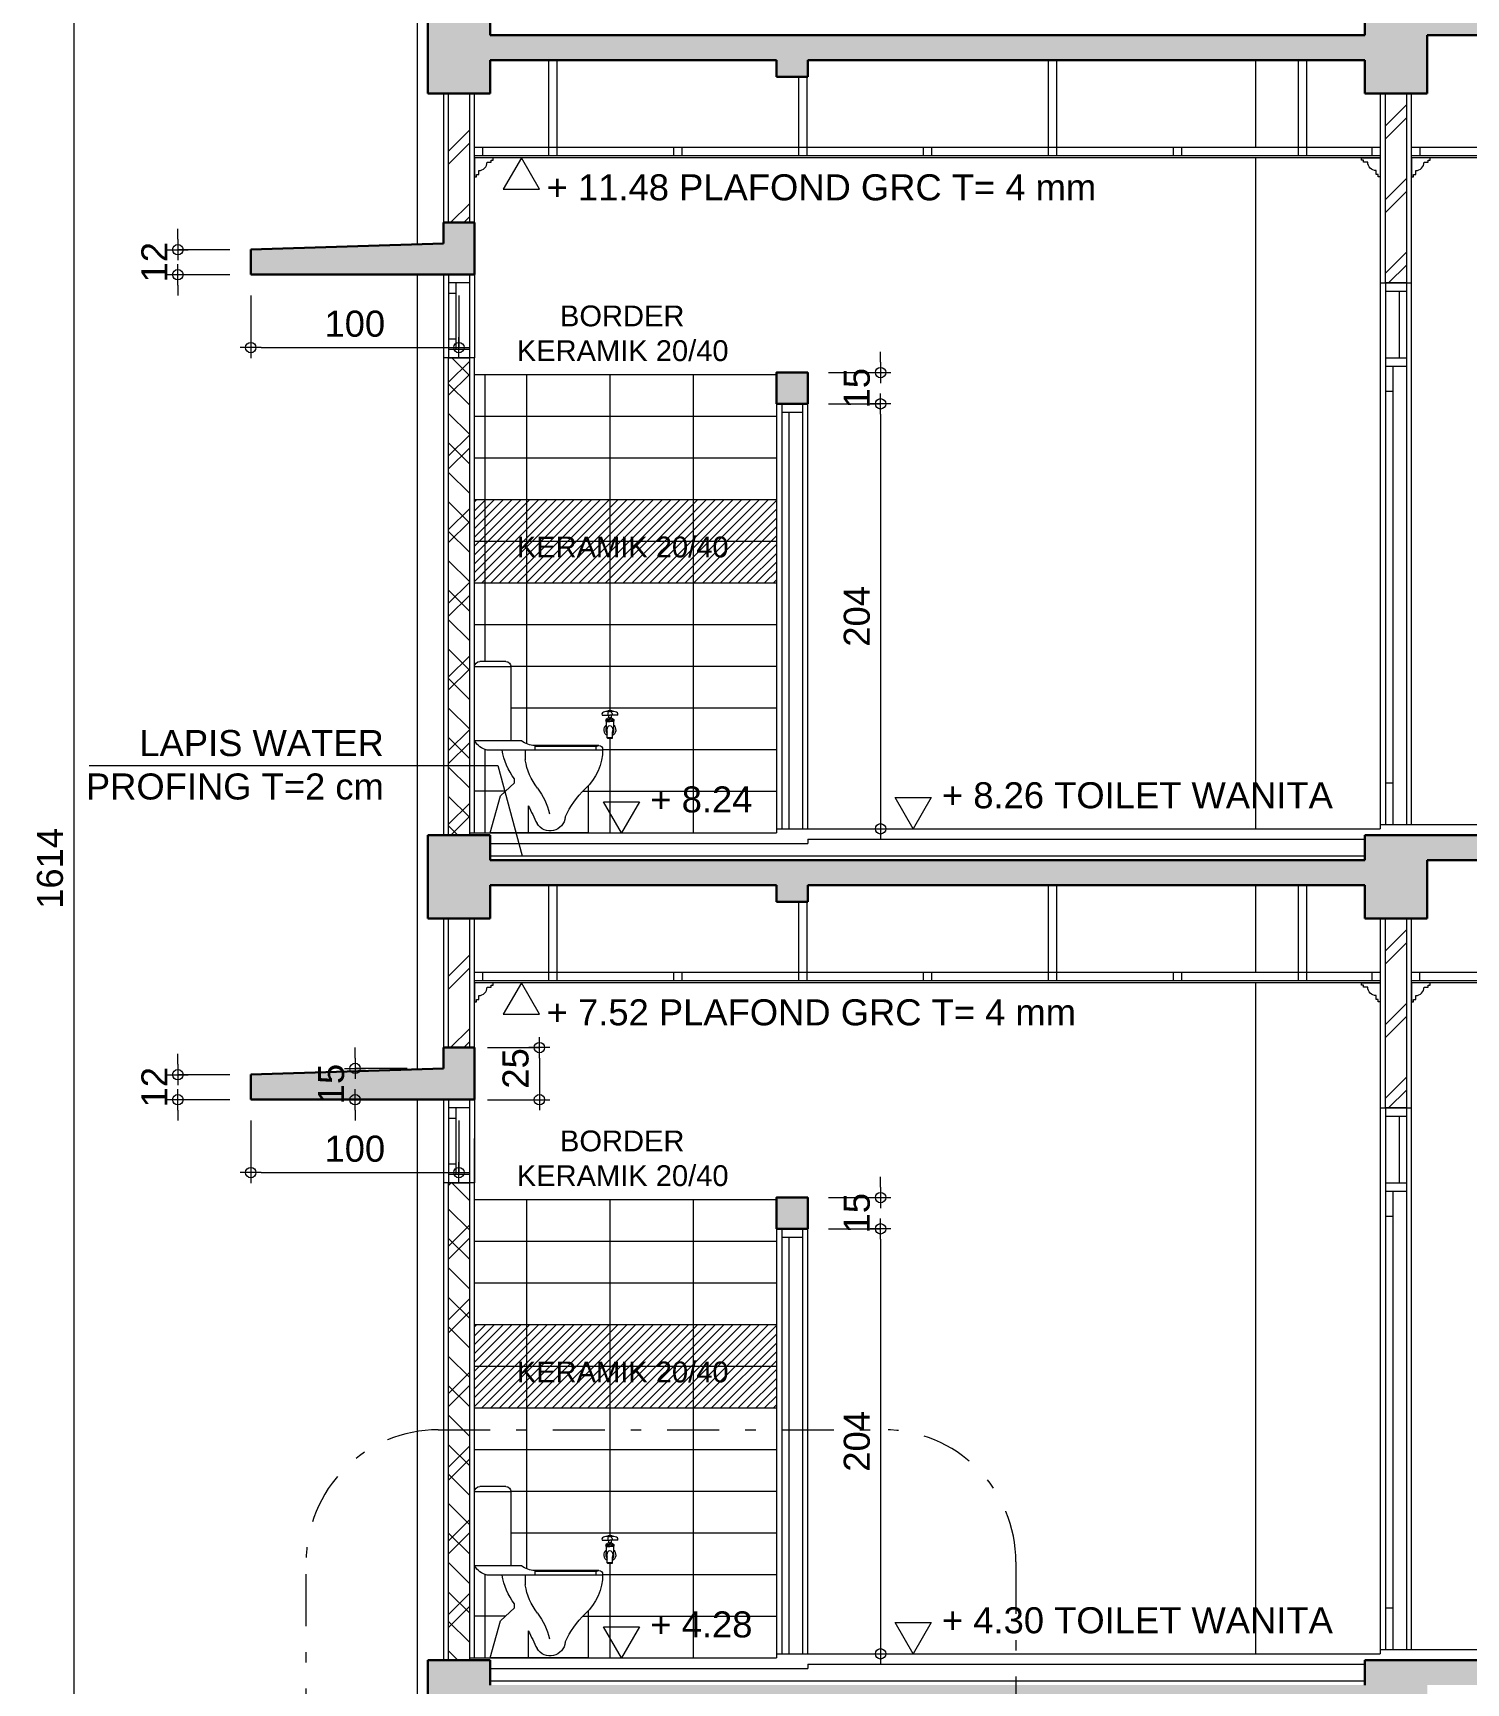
# Model space of a CAD drawing. Header units: millimetres. Extents: x -11 to 1625, y -267 to 180.
# Drawn here: x 1086.52 to 1100.28, y 81.49 to 97.33 of the extents above; entities that cross this region are included whole.
import ezdxf

# ---------------------------------------------------------------- set-up
doc = ezdxf.new("R2010")
doc.units = ezdxf.units.MM
doc.linetypes.add('DASHDOT', pattern=[1, 0.5, -0.25, 0, -0.25])
for name, color, linetype, lineweight in [('ars', 11, 'Continuous', 5), ('blk', 1, 'Continuous', 30), ('kus', 63, 'Continuous', 15), ('lan', 7, 'Continuous', 15), ('not', 7, 'Continuous', 20), ('pla', 213, 'Continuous', 15), ('SANITAIR', 4, 'Continuous', 5), ('sol kol', 8, 'Continuous', 0), ('tem', 5, 'Continuous', 20), ('u', 6, 'Continuous', 20)]:
    doc.layers.add(name, color=color, linetype=linetype, lineweight=lineweight)
doc.styles.add('S', font='SIMPLEX', dxfattribs={"width": 1.1})
doc.styles.get("Standard").update_dxf_attribs({"font": 'ARIALUNI.TTF'})
doc.dimstyles.new('SK 50', dxfattribs={"dimtxt": 0.25, "dimasz": 0.1, "dimexe": 0, "dimexo": 0, "dimgap": 0.1, "dimtad": 1, "dimdec": 0, "dimlfac": 50, "dimzin": 12, "dimdsep": 46, "dimtxsty": 'Standard', "dimblk": 'BULAT', "dimcen": 0.1, "dimclrd": 256, "dimclre": 256, "dimclrt": 256, "dimadec": 0, "dimazin": 3, "dimtfac": 1, "dimtdec": 0, "dimtofl": 0, "dimtmove": 0, "dimatfit": 3, "dimldrblk": 'BULAT', "dimfxl": 0, "dimtolj": 1, "dimtzin": 0, "dimlwd": -1, "dimlwe": -1, "dimarcsym": 0})

# ---------------------------------------------------------------- blocks, each defined once
blk = doc.blocks.new('BULAT')
for p, q in [((-1, 0), (1, 0)), ((0, -1), (0, 1))]:
    blk.add_line(p, q)
blk.add_circle((0, 0), 0.5)
blk = doc.blocks.new('*D1539')
at = {"layer": 'Defpoints', "color": 0, "ltscale": 0.15}
for p in [(1087.409, 105.453), (1086.909, 73.173), (1087.409, 73.173)]:
    blk.add_point(p, dxfattribs=at)
at = {"layer": 'u', "ltscale": 0.15}
for p, q in [((1087.409, 105.453), (1086.909, 105.453)), ((1086.909, 105.353), (1086.909, 73.273)), ((1087.409, 73.173), (1086.909, 73.173))]:
    blk.add_line(p, q, dxfattribs=at)
at = {"layer": 'u', "ltscale": 0.15, "xscale": 0.1, "yscale": 0.1, "zscale": 0.1}
for p, rotation in [((1086.909, 105.453), 90), ((1086.909, 73.173), 270)]:
    blk.add_blockref('BULAT', p, dxfattribs=dict(at, rotation=rotation))
at = {"layer": 'u', "ltscale": 0.15, "insert": (1086.682, 89.313), "char_height": 0.25, "attachment_point": 5, "rotation": 90}
blk.add_mtext('\\A1;1614', dxfattribs=at)
blk = doc.blocks.new('Spwc1')
for p, q in [((-0.175, 0.798), (0, 0.798)), ((-0.175, 0.4425), (-0.175, 0.798)), ((-0.15, 0.823), (-0.025, 0.823)), ((0, 0.4425), (0, 0.798)), ((-0.615, 0.3975), (-0.0604, 0.3975)), ((-0.5975, 0.42), (-0.2886, 0.42)), ((-0.5816, 0.4148), (-0.5975, 0.42)), ((-0.5816, 0.4148), (-0.2886, 0.4148)), ((-0.5816, 0.4148), (-0.5816, 0.3975)), ((-0.2886, 0.42), (-0.2886, 0.3975)), ((-0.2435, 0.3975), (-0.2435, 0.3511)), ((-0.2251, 0.4425), (0, 0.4425)), ((-0.1918, 0.2402), (-0.1918, 0.2596)), ((-0.124, 0.1786), (-0.1918, 0.2402)), ((-0.5465, 0), (-0.5465, 0.2275)), ((-0.0741, 0), (-0.124, 0.1786)), ((-0.258, 0.1311), (-0.258, 0)), ((-0.5465, 0), (-0.0741, 0))]:
    blk.add_line(p, q)
for centre, radius, start, end in [((-0.15, 0.798), 0.025, 90, 180), ((-0.025, 0.798), 0.025, 0, 90), ((-0.5975, 0.4025), 0.0175, 90, 179.6021), ((-0.3615, 0.4009), 0.2535, 179.6021, 228.12266), ((-0.29, 0.525), 0.105, 270.75466, 308.22275), ((-0.4473, 0.4516), 0.3196, 323.07275, 350.36654), ((-0.0839, 0.4921), 0.0975, 283.93367, 329.40771), ((-0.5442, 0.3998), 0.3047, 322.79285, 350.80477), ((-0.8438, -0.1091), 0.4485, 24.44543, 45.72828), ((-0.0217, 0.0083), 0.3483, 143.47768, 166.03573), ((5.182, -2.5685), 6.073, 153.60665, 154.51163), ((-0.3624, 0.0836), 0.0735, 185.54906, 328.13904)]:
    blk.add_arc(centre, radius, start, end)
blk = doc.blocks.new('KRAN DPN')
for p, q in [((-0.0068, 0.056), (-0.0068, 0.0577)), ((0, 0.0556), (-0.0009, 0.0556)), ((0, 0.0556), (0.0009, 0.0556)), ((0.0068, 0.056), (0.0068, 0.0577)), ((-0.0255, 0.044), (0, 0.044)), ((-0.012, 0.0236), (-0.012, 0.0058)), ((-0.012, 0.0236), (0, 0.0236)), ((-0.005, 0.0356), (-0.0116, 0.0311)), ((-0.0069, 0.0496), (-0.0069, 0.044)), ((-0.005, 0.0356), (0, 0.0356)), ((-0.0044, 0.044), (-0.0044, 0.0357)), ((-0.0044, 0.0436), (-0.0044, 0.0357)), ((0.0255, 0.044), (0, 0.044)), ((0.005, 0.0356), (0, 0.0356)), ((0.012, 0.0236), (0, 0.0236)), ((0.0044, 0.044), (0.0044, 0.0357)), ((0.005, 0.0356), (0.0116, 0.0311)), ((0.0069, 0.0496), (0.0069, 0.044)), ((0.012, 0.0236), (0.012, 0.0058)), ((-0.0084, -0.0295), (-0.0084, -0.0107)), ((0.0084, -0.0295), (0.0084, -0.0107))]:
    blk.add_line(p, q)
for points in [[(-0.0093, 0.0249, -0.135076), (-0.01, 0.0251, -0.106889), (-0.0107, 0.0258, -0.081996), (-0.0112, 0.0268, -0.070252), (-0.0114, 0.0281, -0.070252), (-0.0112, 0.0295, -0.081996), (-0.0107, 0.0305, -0.106889), (-0.01, 0.0312, -0.135076), (-0.0093, 0.0314, -0.135076), (-0.0086, 0.0312, -0.106889), (-0.0078, 0.0305, -0.081996), (-0.0073, 0.0295, -0.070252), (-0.0071, 0.0281, -0.070252), (-0.0073, 0.0268, -0.081996), (-0.0078, 0.0258, -0.106889), (-0.0086, 0.0251, -0.135076)], [(0.0093, 0.0249, 0.135076), (0.01, 0.0251, 0.106889), (0.0107, 0.0258, 0.081996), (0.0112, 0.0268, 0.070252), (0.0114, 0.0281, 0.070252), (0.0112, 0.0295, 0.081996), (0.0107, 0.0305, 0.106889), (0.01, 0.0312, 0.135076), (0.0093, 0.0314, 0.135076), (0.0086, 0.0312, 0.106889), (0.0078, 0.0305, 0.081996), (0.0073, 0.0295, 0.070252), (0.0071, 0.0281, 0.070252), (0.0073, 0.0268, 0.081996), (0.0078, 0.0258, 0.106889), (0.0086, 0.0251, 0.135076)], [(-0.0084, -0.0295, 0.335448), (-0.0082, -0.0298, 0.039851), (-0.0059, -0.0302, 0.01707), (-0.0035, -0.0304, 0.012148), (0, -0.0305, 0.012148), (0.0035, -0.0304, 0.01707), (0.0059, -0.0302, 0.039851), (0.0082, -0.0298, 0.335448), (0.0084, -0.0295, 0.335448), (0.0082, -0.0293, 0.039851), (0.0059, -0.0288, 0.01707), (0.0035, -0.0286, 0.012148), (0, -0.0285, 0.012148), (-0.0035, -0.0286, 0.01707), (-0.0059, -0.0288, 0.039851), (-0.0082, -0.0293, 0.335448)]]:
    blk.add_lwpolyline(points, format="xyb", close=True)
for points in [[(0, 0.0252, -0.069918), (-0.002, 0.0255, -0.08174), (-0.0035, 0.0262, -0.106925), (-0.0045, 0.0273, -0.135638), (-0.0048, 0.0284, -0.135638), (-0.0045, 0.0295, -0.106925), (-0.0035, 0.0306, -0.08174), (-0.002, 0.0313, -0.069918), (0, 0.0316, -0.069918)], [(0, 0.0252, 0.069918), (0.002, 0.0255, 0.08174), (0.0035, 0.0262, 0.106925), (0.0045, 0.0273, 0.135638), (0.0048, 0.0284, 0.135638), (0.0045, 0.0295, 0.106925), (0.0035, 0.0306, 0.08174), (0.002, 0.0313, 0.069918), (0, 0.0316, 0.069918)]]:
    blk.add_lwpolyline(points, format="xyb")
for centre, radius, start, end in [((-0.0178, 0.0468), 0.0082, 86.021, 200.2935), ((-0.0014, -0.0518), 0.1079, 89.2732, 98.4366), ((-0.0009, 0.0496), 0.006, 90, 180), ((0.0002, 0.0318), 0.0269, 90.4162, 105.0874), ((-0.0002, 0.0318), 0.0269, 74.9126, 89.5838), ((0.0014, -0.0518), 0.1079, 81.5634, 90.7268), ((0.0009, 0.0496), 0.006, 0, 90), ((0.0178, 0.0468), 0.0082, 339.7065, 93.979), ((-0.0006, -0.0034), 0.0192, 126.5275, 246.031), ((-0.0086, 0.0266), 0.0054, 124.3, 175.2185), ((-0.0086, 0.0278), 0.0054, 188.1598, 231.4655), ((0.0126, -0.002), 0.0258, 162.5463, 215.4552), ((0.0072, -0.0035), 0.0172, 149.7355, 204.8477), ((0, 0), 0.00923, 33.9868, 146.0132), ((-0.0072, -0.0035), 0.0172, 335.1523, 30.2645), ((0.0006, -0.0034), 0.0192, 293.969, 53.4725), ((-0.0126, -0.002), 0.0258, 324.5448, 17.4537), ((0.0086, 0.0266), 0.0054, 4.7815, 55.7), ((0.0086, 0.0278), 0.0054, 308.5345, 351.8402)]:
    blk.add_arc(centre, radius, start, end)
blk = doc.blocks.new('PEILA')
blk.add_lwpolyline([(-0.188, -0.325), (0.188, -0.325), (0, 0)], close=True)
at = {"style": 'S', "width": 1.1, "flags": 4}
blk.add_attdef('CAT', (0.265, -0.289), '', height=0.2, dxfattribs=at)
blk = doc.blocks.new('*D1548')
at = {"layer": 'Defpoints', "color": 0, "ltscale": 0.15}
for p in [(1088.609, 86.893), (1090.609, 86.893), (1090.609, 86.393)]:
    blk.add_point(p, dxfattribs=at)
at = {"layer": 'u', "ltscale": 0.15}
for p, q in [((1088.609, 86.893), (1088.609, 86.393)), ((1090.609, 86.893), (1090.609, 86.393)), ((1088.709, 86.393), (1090.509, 86.393))]:
    blk.add_line(p, q, dxfattribs=at)
at = {"layer": 'u', "ltscale": 0.15, "xscale": 0.1, "yscale": 0.1, "zscale": 0.1, "rotation": 180}
blk.add_blockref('BULAT', (1088.609, 86.393), dxfattribs=at)
at = {"layer": 'u', "ltscale": 0.15, "xscale": 0.1, "yscale": 0.1, "zscale": 0.1}
blk.add_blockref('BULAT', (1090.609, 86.393), dxfattribs=at)
at = {"layer": 'u', "ltscale": 0.15, "insert": (1089.609, 86.621), "char_height": 0.25, "attachment_point": 5}
blk.add_mtext('\\A1;100', dxfattribs=at)
blk = doc.blocks.new('*D1549')
at = {"layer": 'Defpoints', "color": 0, "ltscale": 0.15}
for p in [(1088.409, 87.333), (1087.909, 87.093), (1088.409, 87.093)]:
    blk.add_point(p, dxfattribs=at)
at = {"layer": 'u', "ltscale": 0.15}
for p, q in [((1087.909, 87.433), (1087.909, 87.533)), ((1088.409, 87.333), (1087.909, 87.333)), ((1088.409, 87.093), (1087.909, 87.093)), ((1087.909, 86.993), (1087.909, 86.893))]:
    blk.add_line(p, q, dxfattribs=at)
at = {"layer": 'u', "ltscale": 0.15, "xscale": 0.1, "yscale": 0.1, "zscale": 0.1}
for p, rotation in [((1087.909, 87.333), 270), ((1087.909, 87.093), 90)]:
    blk.add_blockref('BULAT', p, dxfattribs=dict(at, rotation=rotation))
at = {"layer": 'u', "ltscale": 0.15, "insert": (1087.684, 87.213), "char_height": 0.25, "attachment_point": 5, "rotation": 90}
blk.add_mtext('\\A1;12', dxfattribs=at)
blk = doc.blocks.new('*D1556')
at = {"layer": 'Defpoints', "color": 0, "ltscale": 0.15}
for p in [(1088.609, 94.813), (1090.609, 94.813), (1090.609, 94.313)]:
    blk.add_point(p, dxfattribs=at)
at = {"layer": 'u', "ltscale": 0.15}
for p, q in [((1088.609, 94.813), (1088.609, 94.313)), ((1090.609, 94.813), (1090.609, 94.313)), ((1088.709, 94.313), (1090.509, 94.313))]:
    blk.add_line(p, q, dxfattribs=at)
at = {"layer": 'u', "ltscale": 0.15, "xscale": 0.1, "yscale": 0.1, "zscale": 0.1, "rotation": 180}
blk.add_blockref('BULAT', (1088.609, 94.313), dxfattribs=at)
at = {"layer": 'u', "ltscale": 0.15, "xscale": 0.1, "yscale": 0.1, "zscale": 0.1}
blk.add_blockref('BULAT', (1090.609, 94.313), dxfattribs=at)
at = {"layer": 'u', "ltscale": 0.15, "insert": (1089.609, 94.541), "char_height": 0.25, "attachment_point": 5}
blk.add_mtext('\\A1;100', dxfattribs=at)
blk = doc.blocks.new('*D1557')
at = {"layer": 'Defpoints', "color": 0, "ltscale": 0.15}
for p in [(1088.409, 95.253), (1087.909, 95.013), (1088.409, 95.013)]:
    blk.add_point(p, dxfattribs=at)
at = {"layer": 'u', "ltscale": 0.15}
for p, q in [((1087.909, 95.353), (1087.909, 95.453)), ((1088.409, 95.253), (1087.909, 95.253)), ((1088.409, 95.013), (1087.909, 95.013)), ((1087.909, 94.913), (1087.909, 94.813))]:
    blk.add_line(p, q, dxfattribs=at)
at = {"layer": 'u', "ltscale": 0.15, "xscale": 0.1, "yscale": 0.1, "zscale": 0.1}
for p, rotation in [((1087.909, 95.253), 270), ((1087.909, 95.013), 90)]:
    blk.add_blockref('BULAT', p, dxfattribs=dict(at, rotation=rotation))
at = {"layer": 'u', "ltscale": 0.15, "insert": (1087.684, 95.133), "char_height": 0.25, "attachment_point": 5, "rotation": 90}
blk.add_mtext('\\A1;12', dxfattribs=at)
blk = doc.blocks.new('*D1568')
at = {"layer": 'Defpoints', "color": 0, "ltscale": 0.15}
for p in [(1094.159, 93.773), (1094.159, 89.693), (1094.659, 89.693)]:
    blk.add_point(p, dxfattribs=at)
at = {"layer": 'u', "ltscale": 0.15}
for p, q in [((1094.159, 93.773), (1094.659, 93.773)), ((1094.659, 93.673), (1094.659, 89.793)), ((1094.159, 89.693), (1094.659, 89.693))]:
    blk.add_line(p, q, dxfattribs=at)
at = {"layer": 'u', "ltscale": 0.15, "xscale": 0.1, "yscale": 0.1, "zscale": 0.1}
for p, rotation in [((1094.659, 93.773), 90), ((1094.659, 89.693), 270)]:
    blk.add_blockref('BULAT', p, dxfattribs=dict(at, rotation=rotation))
at = {"layer": 'u', "ltscale": 0.15, "insert": (1094.432, 91.733), "char_height": 0.25, "attachment_point": 5, "rotation": 90}
blk.add_mtext('\\A1;204', dxfattribs=at)
blk = doc.blocks.new('*D1569')
at = {"layer": 'Defpoints', "color": 0, "ltscale": 0.15}
for p in [(1094.159, 94.073), (1094.159, 93.773), (1094.659, 93.773)]:
    blk.add_point(p, dxfattribs=at)
at = {"layer": 'u', "ltscale": 0.15}
for p, q in [((1094.659, 94.173), (1094.659, 94.273)), ((1094.159, 94.073), (1094.659, 94.073)), ((1094.159, 93.773), (1094.659, 93.773)), ((1094.659, 93.673), (1094.659, 93.573))]:
    blk.add_line(p, q, dxfattribs=at)
at = {"layer": 'u', "ltscale": 0.15, "xscale": 0.1, "yscale": 0.1, "zscale": 0.1}
for p, rotation in [((1094.659, 94.073), 270), ((1094.659, 93.773), 90)]:
    blk.add_blockref('BULAT', p, dxfattribs=dict(at, rotation=rotation))
at = {"layer": 'u', "ltscale": 0.15, "insert": (1094.432, 93.923), "char_height": 0.25, "attachment_point": 5, "rotation": 90}
blk.add_mtext('\\A1;15', dxfattribs=at)
blk = doc.blocks.new('PEIL')
blk.add_lwpolyline([(-0.188, 0.325), (0.188, 0.325), (0, 0)], close=True)
at = {"style": 'S', "width": 1.1, "flags": 4}
blk.add_attdef('CAT', (0.265, 0.036), '', height=0.2, dxfattribs=at)
blk = doc.blocks.new('*D1578')
at = {"layer": 'Defpoints', "color": 0, "ltscale": 0.15}
for p in [(1094.159, 85.853), (1094.159, 81.773), (1094.659, 81.773)]:
    blk.add_point(p, dxfattribs=at)
at = {"layer": 'u', "ltscale": 0.15}
for p, q in [((1094.159, 85.853), (1094.659, 85.853)), ((1094.659, 85.753), (1094.659, 81.873)), ((1094.159, 81.773), (1094.659, 81.773))]:
    blk.add_line(p, q, dxfattribs=at)
at = {"layer": 'u', "ltscale": 0.15, "xscale": 0.1, "yscale": 0.1, "zscale": 0.1}
for p, rotation in [((1094.659, 85.853), 90), ((1094.659, 81.773), 270)]:
    blk.add_blockref('BULAT', p, dxfattribs=dict(at, rotation=rotation))
at = {"layer": 'u', "ltscale": 0.15, "insert": (1094.432, 83.813), "char_height": 0.25, "attachment_point": 5, "rotation": 90}
blk.add_mtext('\\A1;204', dxfattribs=at)
blk = doc.blocks.new('*D1579')
at = {"layer": 'Defpoints', "color": 0, "ltscale": 0.15}
for p in [(1094.159, 86.153), (1094.159, 85.853), (1094.659, 85.853)]:
    blk.add_point(p, dxfattribs=at)
at = {"layer": 'u', "ltscale": 0.15}
for p, q in [((1094.659, 86.253), (1094.659, 86.353)), ((1094.159, 86.153), (1094.659, 86.153)), ((1094.159, 85.853), (1094.659, 85.853)), ((1094.659, 85.753), (1094.659, 85.653))]:
    blk.add_line(p, q, dxfattribs=at)
at = {"layer": 'u', "ltscale": 0.15, "xscale": 0.1, "yscale": 0.1, "zscale": 0.1}
for p, rotation in [((1094.659, 86.153), 270), ((1094.659, 85.853), 90)]:
    blk.add_blockref('BULAT', p, dxfattribs=dict(at, rotation=rotation))
at = {"layer": 'u', "ltscale": 0.15, "insert": (1094.432, 86.003), "char_height": 0.25, "attachment_point": 5, "rotation": 90}
blk.add_mtext('\\A1;15', dxfattribs=at)
blk = doc.blocks.new('*D1585')
at = {"layer": 'Defpoints', "color": 0, "ltscale": 0.15}
for p in [(1090.111, 87.393), (1089.611, 87.093), (1090.111, 87.093)]:
    blk.add_point(p, dxfattribs=at)
at = {"layer": 'u', "ltscale": 0.15}
for p, q in [((1089.611, 87.493), (1089.611, 87.593)), ((1090.111, 87.393), (1089.611, 87.393)), ((1090.111, 87.093), (1089.611, 87.093)), ((1089.611, 86.993), (1089.611, 86.893))]:
    blk.add_line(p, q, dxfattribs=at)
at = {"layer": 'u', "ltscale": 0.15, "xscale": 0.1, "yscale": 0.1, "zscale": 0.1}
for p, rotation in [((1089.611, 87.393), 270), ((1089.611, 87.093), 90)]:
    blk.add_blockref('BULAT', p, dxfattribs=dict(at, rotation=rotation))
at = {"layer": 'u', "ltscale": 0.15, "insert": (1089.383, 87.243), "char_height": 0.25, "attachment_point": 5, "rotation": 90}
blk.add_mtext('\\A1;15', dxfattribs=at)
blk = doc.blocks.new('*D1586')
at = {"layer": 'Defpoints', "color": 0, "ltscale": 0.15}
for p in [(1090.882, 87.593), (1090.882, 87.093), (1091.382, 87.093)]:
    blk.add_point(p, dxfattribs=at)
at = {"layer": 'u', "ltscale": 0.15}
for p, q in [((1090.882, 87.593), (1091.382, 87.593)), ((1091.382, 87.493), (1091.382, 87.193)), ((1090.882, 87.093), (1091.382, 87.093))]:
    blk.add_line(p, q, dxfattribs=at)
at = {"layer": 'u', "ltscale": 0.15, "xscale": 0.1, "yscale": 0.1, "zscale": 0.1}
for p, rotation in [((1091.382, 87.593), 90), ((1091.382, 87.093), 270)]:
    blk.add_blockref('BULAT', p, dxfattribs=dict(at, rotation=rotation))
at = {"layer": 'u', "ltscale": 0.15, "insert": (1091.154, 87.393), "char_height": 0.25, "attachment_point": 5, "rotation": 90}
blk.add_mtext('\\A1;25', dxfattribs=at)

msp = doc.modelspace()

# ---------------------------------------------------------------- hatches: boundary and pattern name
at = {"layer": 'ars'}
h = msp.add_hatch(dxfattribs=at)
h.set_pattern_fill('TEMBOK', color=256, scale=0.5)
h.set_pattern_definition([(45, (1062.61777, -6.6448), (-0.3535534, 0.3535534), []), (45, (1062.74277, -6.6448), (-0.3535534, 0.3535534), [])])
h.paths.add_polyline_path([(1090.5093291, 95.5132273), (1090.5093291, 96.7532273), (1090.7093291, 96.7532273), (1090.7093291, 95.5132273)])
h = msp.add_hatch(dxfattribs=at)
h.set_pattern_fill('TEMBOK', color=256, scale=0.5)
h.set_pattern_definition([(45, (1071.61777, -10.6448), (-0.3535534, 0.3535534), []), (45, (1071.74277, -10.6448), (-0.3535534, 0.3535534), [])])
h.paths.add_polyline_path([(1099.5093291, 94.9332273), (1099.5093291, 96.7532273), (1099.7093291, 96.7532273), (1099.7093291, 94.9332273)])
h = msp.add_hatch(dxfattribs=at)
h.set_pattern_fill('TEMBOK', color=256, scale=0.5)
h.set_pattern_definition([(45, (1062.61777, -8.8648), (-0.3535534, 0.3535534), []), (45, (1062.74277, -8.8648), (-0.3535534, 0.3535534), [])])
h.paths.add_polyline_path([(1090.5093291, 89.6332273), (1090.5093291, 94.2132273), (1090.7093291, 94.2132273), (1090.7093291, 89.6332273)])
h = msp.add_hatch(dxfattribs=at)
h.set_pattern_fill('_USER', color=256, scale=0.2, angle=135, pattern_type=0)
h.set_pattern_definition([(135, (895.83448, 79.05157), (-0.14142136, -0.14142136), [])])
h.paths.add_polyline_path([(1090.7093291, 94.2132273), (1090.5093291, 94.2132273), (1090.5093291, 89.6332273), (1090.7093291, 89.6332273)])
h = msp.add_hatch(dxfattribs=at)
h.set_pattern_fill('_USER', color=256, scale=0.06, angle=45, pattern_type=0)
h.set_pattern_definition([(45, (1090.75933, 91.81323), (-0.0424264, 0.0424264), [])])
h.paths.add_polyline_path([(1093.6593291, 92.8532273), (1092.4593291, 92.8532273), (1092.4593291, 92.3132273), (1093.6593291, 92.3132273)])
h.paths.add_polyline_path([(1093.6593291, 92.3132273), (1092.4593291, 92.3132273), (1092.4593291, 92.0532273), (1093.6593291, 92.0532273)])
h.paths.add_polyline_path([(1092.4593291, 92.3132273), (1091.2593291, 92.3132273), (1091.2593291, 92.0532273), (1092.4593291, 92.0532273)])
h.paths.add_polyline_path([(1092.4593291, 92.8532273), (1091.2593291, 92.8532273), (1091.2593291, 92.3132273), (1092.4593291, 92.3132273)])
h.paths.add_polyline_path([(1091.2593291, 92.8532273), (1090.7593291, 92.8532273), (1090.7593291, 92.3132273), (1091.2593291, 92.3132273)])
h.paths.add_polyline_path([(1091.2593291, 92.3132273), (1090.7593291, 92.3132273), (1090.7593291, 92.0532273), (1091.2593291, 92.0532273)])
h = msp.add_hatch(dxfattribs=at)
h.set_pattern_fill('TEMBOK', color=256, scale=0.5)
h.set_pattern_definition([(45, (1062.61777, -14.5648), (-0.3535534, 0.3535534), []), (45, (1062.74277, -14.5648), (-0.3535534, 0.3535534), [])])
h.paths.add_polyline_path([(1090.5093291, 87.5932273), (1090.5093291, 88.8332273), (1090.7093291, 88.8332273), (1090.7093291, 87.5932273)])
h = msp.add_hatch(dxfattribs=at)
h.set_pattern_fill('TEMBOK', color=256, scale=0.5)
h.set_pattern_definition([(45, (1071.61777, -18.5648), (-0.3535534, 0.3535534), []), (45, (1071.74277, -18.5648), (-0.3535534, 0.3535534), [])])
h.paths.add_polyline_path([(1099.5093291, 87.0132273), (1099.5093291, 88.8332273), (1099.7093291, 88.8332273), (1099.7093291, 87.0132273)])
h = msp.add_hatch(dxfattribs=at)
h.set_pattern_fill('TEMBOK', color=256, scale=0.5)
h.set_pattern_definition([(45, (1062.61777, -17.8648), (-0.3535534, 0.3535534), []), (45, (1062.74277, -17.8648), (-0.3535534, 0.3535534), [])])
h.paths.add_polyline_path([(1090.5093291, 81.7132273), (1090.5093291, 86.2932273), (1090.7093291, 86.2932273), (1090.7093291, 81.7132273)])
h = msp.add_hatch(dxfattribs=at)
h.set_pattern_fill('_USER', color=256, scale=0.2, angle=135, pattern_type=0)
h.set_pattern_definition([(135, (895.83448, 71.13157), (-0.14142136, -0.14142136), [])])
h.paths.add_polyline_path([(1090.5093291, 81.7132273), (1090.7093291, 81.7132273), (1090.7093291, 86.2932273), (1090.5093291, 86.2932273)])
h = msp.add_hatch(dxfattribs=at)
h.set_pattern_fill('_USER', color=256, scale=0.06, angle=45, pattern_type=0)
h.set_pattern_definition([(45, (1090.75933, 83.89323), (-0.0424264, 0.0424264), [])])
h.paths.add_polyline_path([(1093.6593291, 84.9332273), (1092.4593291, 84.9332273), (1092.4593291, 84.3932273), (1093.6593291, 84.3932273)])
h.paths.add_polyline_path([(1093.6593291, 84.3932273), (1092.4593291, 84.3932273), (1092.4593291, 84.1332273), (1093.6593291, 84.1332273)])
h.paths.add_polyline_path([(1092.4593291, 84.3932273), (1091.2593291, 84.3932273), (1091.2593291, 84.1332273), (1092.4593291, 84.1332273)])
h.paths.add_polyline_path([(1092.4593291, 84.9332273), (1091.2593291, 84.9332273), (1091.2593291, 84.3932273), (1092.4593291, 84.3932273)])
h.paths.add_polyline_path([(1091.2593291, 84.9332273), (1090.7593291, 84.9332273), (1090.7593291, 84.3932273), (1091.2593291, 84.3932273)])
h.paths.add_polyline_path([(1091.2593291, 84.3932273), (1090.7593291, 84.3932273), (1090.7593291, 84.1332273), (1091.2593291, 84.1332273)])
at = {"layer": 'sol kol'}
h = msp.add_hatch(color=256, dxfattribs=at)
h.dxf.hatch_style = 1
h.paths.add_polyline_path([(1103.9093291, 97.3132273), (1112.3093291, 97.3132273), (1112.3093291, 96.7532273), (1112.9093291, 96.7532273), (1112.9093291, 97.3132273), (1114.3593291, 97.3132273), (1114.3593291, 97.5532273), (1099.3093291, 97.5532273), (1099.3093291, 97.3132273), (1090.9093291, 97.3132273), (1090.9093291, 97.5532273), (1090.3093291, 97.5532273), (1090.3093291, 96.7532273), (1090.9093291, 96.7532273), (1090.9093291, 97.0732273), (1093.6593291, 97.0732273), (1093.6593291, 96.9132273), (1093.9593291, 96.9132273), (1093.9593291, 97.0732273), (1099.3093291, 97.0732273), (1099.3093291, 96.7532273), (1099.9093291, 96.7532273), (1099.9093291, 97.3132273), (1103.3093291, 97.3132273), (1103.3093291, 96.7532273), (1103.9093291, 96.7532273)])
h = msp.add_hatch(color=256, dxfattribs=at)
h.dxf.hatch_style = 1
h.paths.add_polyline_path([(1090.4593291, 95.3132273), (1088.6093291, 95.2532273), (1088.6093291, 95.0132273), (1090.7593291, 95.0132273), (1090.7593291, 95.5132273), (1090.4593291, 95.5132273)])
h = msp.add_hatch(color=256, dxfattribs=at)
h.dxf.hatch_style = 1
h.paths.add_polyline_path([(1093.6593291, 94.0732273), (1093.6593291, 93.7732273), (1093.9593291, 93.7732273), (1093.9593291, 94.0732273)])
h = msp.add_hatch(color=256, dxfattribs=at)
h.dxf.hatch_style = 1
h.paths.add_polyline_path([(1103.9093291, 89.3932273), (1112.3093291, 89.3932273), (1112.3093291, 88.8332273), (1112.9093291, 88.8332273), (1112.9093291, 89.3932273), (1113.0093291, 89.3932273), (1113.0093291, 89.6332273), (1099.3093291, 89.6332273), (1099.3093291, 89.3932273), (1090.9093291, 89.3932273), (1090.9093291, 89.6332273), (1090.3093291, 89.6332273), (1090.3093291, 88.8332273), (1090.9093291, 88.8332273), (1090.9093291, 89.1532273), (1093.6593291, 89.1532273), (1093.6593291, 88.9932273), (1093.9593291, 88.9932273), (1093.9593291, 89.1532273), (1099.3093291, 89.1532273), (1099.3093291, 88.8332273), (1099.9093291, 88.8332273), (1099.9093291, 89.3932273), (1103.3093291, 89.3932273), (1103.3093291, 88.8332273), (1103.9093291, 88.8332273)])
h = msp.add_hatch(color=256, dxfattribs=at)
h.dxf.hatch_style = 1
h.paths.add_polyline_path([(1088.6093291, 87.3332273), (1088.6093291, 87.0932273), (1090.7593291, 87.0932273), (1090.7593291, 87.5932273), (1090.4593291, 87.5932273), (1090.4593291, 87.3932273)])
h = msp.add_hatch(color=256, dxfattribs=at)
h.dxf.hatch_style = 1
h.paths.add_polyline_path([(1093.9593291, 86.1532273), (1093.6593291, 86.1532273), (1093.6593291, 85.8532273), (1093.9593291, 85.8532273)])
h = msp.add_hatch(color=256, dxfattribs=at)
h.dxf.hatch_style = 1
h.paths.add_polyline_path([(1103.3093291, 80.9132273), (1103.9093291, 80.9132273), (1103.9093291, 81.4732273), (1112.3093291, 81.4732273), (1112.3093291, 80.9132273), (1112.9093291, 80.9132273), (1112.9093291, 81.4732273), (1116.5593291, 81.4732273), (1116.5593291, 80.9132273), (1116.9593291, 80.9132273), (1116.9593291, 80.1932273), (1117.1593291, 80.1932273), (1117.1593291, 80.9232273), (1119.0093291, 80.9232273), (1119.0093291, 81.1632273), (1117.1593291, 81.2232273), (1117.1593291, 81.7132273), (1099.3093291, 81.7132273), (1099.3093291, 81.4732273), (1090.9093291, 81.4732273), (1090.9093291, 81.7132273), (1090.3093291, 81.7132273), (1090.3093291, 80.9132273), (1090.9093291, 80.9132273), (1090.9093291, 81.2332273), (1093.6593291, 81.2332273), (1093.6593291, 81.0732273), (1093.9593291, 81.0732273), (1093.9593291, 81.2332273), (1096.8693291, 81.2332273), (1096.8693291, 81.0732273), (1097.1693291, 81.0732273), (1097.1693291, 81.2332273), (1099.3093291, 81.2332273), (1099.3093291, 80.9132273), (1099.9093291, 80.9132273), (1099.9093291, 81.4732273), (1103.3093291, 81.4732273)])

# ---------------------------------------------------------------- linework, layer by layer
at = {"layer": 'ars'}
for p, q in [((1099.4593291, 96.1332273), (1090.7593291, 96.1332273)), ((1112.4593291, 96.1332273), (1099.7593291, 96.1332273)), ((1090.7593291, 94.0532273), (1093.6593291, 94.0532273)), ((1090.8593291, 94.0532273), (1090.8593291, 91.2992273)), ((1091.2593291, 94.0532273), (1091.2593291, 90.5090581)), ((1092.0593291, 94.0532273), (1092.0593291, 90.8277475)), ((1092.8593291, 94.0532273), (1092.8593291, 89.6532273)), ((1090.7593291, 93.6532273), (1093.6593291, 93.6532273)), ((1090.8593291, 90.4546668), (1090.8593291, 89.6532273)), ((1090.8593291, 90.4546668), (1090.8593291, 89.6532273)), ((1092.0593291, 90.5624609), (1092.0593291, 89.6532273)), ((1092.0593291, 90.5624609), (1092.0593291, 89.6532273)), ((1090.9093291, 89.4332273), (1099.3093291, 89.4332273)), ((1099.4593291, 88.2132273), (1090.7593291, 88.2132273)), ((1116.8593291, 88.2132273), (1099.7593291, 88.2132273)), ((1090.7593291, 86.1332273), (1093.6593291, 86.1332273)), ((1091.2593291, 86.1332273), (1091.2593291, 82.5890581)), ((1092.0593291, 86.1332273), (1092.0593291, 82.9077475)), ((1092.8593291, 86.1332273), (1092.8593291, 81.7332273)), ((1090.7593291, 85.7332273), (1093.6593291, 85.7332273)), ((1090.8593291, 82.5346668), (1090.8593291, 81.7332273)), ((1092.0593291, 82.6424609), (1092.0593291, 81.7332273)), ((1090.9093291, 81.5132273), (1099.3093291, 81.5132273))]:
    msp.add_line(p, q, dxfattribs=at)
for points in [[(1090.5093291, 95.5132273), (1090.5093291, 96.7532273), (1090.7093291, 96.7532273), (1090.7093291, 95.5132273)], [(1099.5093291, 94.9332273), (1099.5093291, 96.7532273), (1099.7093291, 96.7532273), (1099.7093291, 94.9332273)], [(1090.5093291, 89.6332273), (1090.5093291, 94.2132273), (1090.7093291, 94.2132273), (1090.7093291, 89.6332273)], [(1090.5093291, 87.5932273), (1090.5093291, 88.8332273), (1090.7093291, 88.8332273), (1090.7093291, 87.5932273)], [(1099.5093291, 87.0132273), (1099.5093291, 88.8332273), (1099.7093291, 88.8332273), (1099.7093291, 87.0132273)], [(1090.5093291, 81.7132273), (1090.5093291, 86.2932273), (1090.7093291, 86.2932273), (1090.7093291, 81.7132273)]]:
    msp.add_lwpolyline(points, close=True, dxfattribs=at)
for points in [[(1090.7593291, 93.6532273), (1093.6593291, 93.6532273)], [(1090.7593291, 93.2532273), (1093.6593291, 93.2532273)], [(1090.7593291, 92.8532273), (1093.6593291, 92.8532273)], [(1090.7593291, 92.4532273), (1093.6593291, 92.4532273)], [(1090.7593291, 92.0532273), (1093.6593291, 92.0532273)], [(1090.7593291, 91.6532273), (1093.6593291, 91.6532273)], [(1091.1091689, 91.2532273), (1093.6593291, 91.2532273)], [(1091.1093291, 90.8532273), (1093.6593291, 90.8532273)], [(1091.9893737, 90.4549488), (1093.6593291, 90.4532273)], [(1091.0544195, 90.0532273), (1090.7593291, 90.0532273)], [(1091.7969269, 90.0532273), (1093.6593291, 90.0532273)], [(1090.7593291, 85.7332273), (1093.6593291, 85.7332273)], [(1090.7593291, 85.3332273), (1093.6593291, 85.3332273)], [(1090.7593291, 84.9332273), (1093.6593291, 84.9332273)], [(1090.7593291, 84.5332273), (1093.6593291, 84.5332273)], [(1090.7593291, 84.1332273), (1093.6593291, 84.1332273)], [(1090.7593291, 83.7332273), (1093.6593291, 83.7332273)], [(1091.1091689, 83.3332273), (1093.6593291, 83.3332273)], [(1091.1093291, 82.9332273), (1093.6593291, 82.9332273)], [(1091.9893737, 82.5349488), (1093.6593291, 82.5332273)], [(1091.0544195, 82.1332273), (1090.7593291, 82.1332273)], [(1091.7969269, 82.1332273), (1093.6593291, 82.1332273)]]:
    msp.add_lwpolyline(points, dxfattribs=at)
at = {"layer": 'blk'}
for p, q in [((1090.3093291, 97.5532273), (1090.3093291, 96.7532273)), ((1090.9093291, 97.3132273), (1090.9093291, 97.5532273)), ((1099.3093291, 97.5532273), (1099.3093291, 97.3132273)), ((1090.9093291, 97.3132273), (1099.3093291, 97.3132273)), ((1099.9093291, 97.3132273), (1103.3093291, 97.3132273)), ((1099.9093291, 97.3132273), (1099.9093291, 96.7532273)), ((1090.9093291, 97.0732273), (1093.6593291, 97.0732273)), ((1090.9093291, 96.7532273), (1090.9093291, 97.0732273)), ((1093.6593291, 97.0732273), (1093.6593291, 96.9132273)), ((1093.9593291, 97.0732273), (1099.3093291, 97.0732273)), ((1093.9593291, 96.9132273), (1093.9593291, 97.0732273)), ((1099.3093291, 97.0732273), (1099.3093291, 96.7532273)), ((1093.6593291, 96.9132273), (1093.9593291, 96.9132273)), ((1090.3093291, 96.7532273), (1090.9093291, 96.7532273)), ((1090.3093291, 96.7532273), (1090.9093291, 96.7532273)), ((1099.3093291, 96.7532273), (1099.9093291, 96.7532273)), ((1099.3093291, 96.7532273), (1099.9093291, 96.7532273)), ((1090.4593291, 95.5132273), (1090.7593291, 95.5132273)), ((1090.4593291, 95.5132273), (1090.4593291, 95.3132273)), ((1090.7593291, 95.0132273), (1090.7593291, 95.5132273)), ((1088.6093291, 95.2532273), (1090.4593291, 95.3132273)), ((1088.6093291, 95.2532273), (1088.6093291, 95.0132273)), ((1088.6093291, 95.0132273), (1090.7593291, 95.0132273)), ((1090.3093291, 89.6332273), (1090.9093291, 89.6332273)), ((1090.3093291, 89.6332273), (1090.3093291, 88.8332273)), ((1090.9093291, 89.3932273), (1090.9093291, 89.6332273)), ((1099.3093291, 89.6332273), (1113.0093291, 89.6332273)), ((1099.3093291, 89.6332273), (1099.3093291, 89.3932273)), ((1090.9093291, 89.3932273), (1099.3093291, 89.3932273)), ((1099.9093291, 89.3932273), (1103.3093291, 89.3932273)), ((1099.9093291, 89.3932273), (1099.9093291, 88.8332273)), ((1090.9093291, 89.1532273), (1093.6593291, 89.1532273)), ((1090.9093291, 88.8332273), (1090.9093291, 89.1532273)), ((1093.6593291, 89.1532273), (1093.6593291, 88.9932273)), ((1093.9593291, 89.1532273), (1099.3093291, 89.1532273)), ((1093.9593291, 88.9932273), (1093.9593291, 89.1532273)), ((1099.3093291, 89.1532273), (1099.3093291, 88.8332273)), ((1093.6593291, 88.9932273), (1093.9593291, 88.9932273)), ((1090.3093291, 88.8332273), (1090.9093291, 88.8332273)), ((1090.3093291, 88.8332273), (1090.9093291, 88.8332273)), ((1099.3093291, 88.8332273), (1099.9093291, 88.8332273)), ((1099.3093291, 88.8332273), (1099.9093291, 88.8332273)), ((1090.4593291, 87.5932273), (1090.7593291, 87.5932273)), ((1090.4593291, 87.5932273), (1090.4593291, 87.3932273)), ((1090.7593291, 87.0932273), (1090.7593291, 87.5932273)), ((1088.6093291, 87.3332273), (1090.4593291, 87.3932273)), ((1088.6093291, 87.3332273), (1088.6093291, 87.0932273)), ((1088.6093291, 87.0932273), (1090.7593291, 87.0932273)), ((1090.3093291, 81.7132273), (1090.9093291, 81.7132273)), ((1090.3093291, 81.7132273), (1090.3093291, 80.9132273)), ((1090.9093291, 81.7132273), (1090.9093291, 81.4732273)), ((1099.3093291, 81.7132273), (1117.1593291, 81.7132273)), ((1099.3093291, 81.7132273), (1099.3093291, 81.4732273))]:
    msp.add_line(p, q, dxfattribs=at)
for points in [[(1093.6593291, 93.7732273), (1093.9593291, 93.7732273), (1093.9593291, 94.0732273), (1093.6593291, 94.0732273)], [(1093.6593291, 85.8532273), (1093.9593291, 85.8532273), (1093.9593291, 86.1532273), (1093.6593291, 86.1532273)]]:
    msp.add_lwpolyline(points, close=True, dxfattribs=at)
at = {"layer": 'kus'}
for p, q in [((1090.4593291, 95.0132273), (1090.4593291, 94.2132273)), ((1090.5093291, 95.0132273), (1090.5093291, 94.2132273)), ((1090.7093291, 94.9332273), (1090.5093291, 94.9332273)), ((1090.5793291, 94.9332273), (1090.5793291, 94.2932273)), ((1090.7093291, 95.0132273), (1090.7093291, 94.2132273)), ((1090.7593291, 95.0132273), (1090.7593291, 94.2132273)), ((1099.5093291, 94.9332273), (1099.5093291, 89.7332273)), ((1099.7093291, 94.9332273), (1099.7093291, 89.7332273)), ((1090.5793291, 94.8332273), (1090.5093291, 94.8332273)), ((1099.5093291, 94.8532273), (1099.7093291, 94.8532273)), ((1099.6393291, 94.8532273), (1099.6393291, 94.2132273)), ((1090.5793291, 94.3932273), (1090.5093291, 94.3932273)), ((1090.7093291, 94.2932273), (1090.5093291, 94.2932273)), ((1099.5093291, 94.2132273), (1099.7093291, 94.2132273)), ((1099.5093291, 94.1332273), (1099.7093291, 94.1332273)), ((1099.5793291, 94.1332273), (1099.5793291, 89.7332273)), ((1093.7093291, 93.7732273), (1093.7093291, 89.6932273)), ((1093.9093291, 93.7732273), (1093.9093291, 89.6932273)), ((1099.5093291, 93.8932273), (1099.5793291, 93.8932273)), ((1093.7093291, 93.6932273), (1093.9093291, 93.6932273)), ((1093.7793291, 93.6932273), (1093.7793291, 89.6932273)), ((1099.5093291, 90.1332273), (1099.5793291, 90.1332273)), ((1090.4593291, 87.0932273), (1090.4593291, 86.2932273)), ((1090.5093291, 87.0932273), (1090.5093291, 86.2932273)), ((1090.7093291, 87.0132273), (1090.5093291, 87.0132273)), ((1090.5793291, 87.0132273), (1090.5793291, 86.3732273)), ((1090.7093291, 87.0932273), (1090.7093291, 86.2932273)), ((1090.7593291, 87.0932273), (1090.7593291, 86.2932273)), ((1099.5093291, 87.0132273), (1099.5093291, 81.8132273)), ((1099.7093291, 87.0132273), (1099.7093291, 81.8132273)), ((1090.5793291, 86.9132273), (1090.5093291, 86.9132273)), ((1099.5093291, 86.9332273), (1099.7093291, 86.9332273)), ((1099.6393291, 86.9332273), (1099.6393291, 86.2932273)), ((1090.5793291, 86.4732273), (1090.5093291, 86.4732273)), ((1090.7093291, 86.3732273), (1090.5093291, 86.3732273)), ((1099.5093291, 86.2932273), (1099.7093291, 86.2932273)), ((1099.5093291, 86.2132273), (1099.7093291, 86.2132273)), ((1099.5793291, 86.2132273), (1099.5793291, 81.8132273)), ((1093.7093291, 85.8532273), (1093.7093291, 81.7732273)), ((1093.9093291, 85.8532273), (1093.9093291, 81.7732273)), ((1099.5093291, 85.9732273), (1099.5793291, 85.9732273)), ((1093.7093291, 85.7732273), (1093.9093291, 85.7732273)), ((1093.7793291, 85.7732273), (1093.7793291, 81.7732273)), ((1099.5093291, 82.2132273), (1099.5793291, 82.2132273))]:
    msp.add_line(p, q, dxfattribs=at)
at = {"layer": 'lan'}
for p, q in [((1099.4593291, 94.9332273), (1099.4593291, 89.7332273)), ((1099.7593291, 89.7332273), (1099.7593291, 94.9332273)), ((1093.6593291, 93.7732273), (1093.6593291, 89.6932273)), ((1093.9593291, 89.6932273), (1093.9593291, 93.7732273)), ((1093.6593291, 89.6932273), (1099.4593291, 89.6932273)), ((1093.6593291, 89.6932273), (1093.6593291, 89.6532273)), ((1099.4593291, 89.7332273), (1112.4593291, 89.7332273)), ((1099.4593291, 89.7332273), (1099.4593291, 89.6932273)), ((1090.7093291, 89.6532273), (1093.6593291, 89.6532273)), ((1090.9093291, 89.5532273), (1093.9593291, 89.5532273)), ((1093.9593291, 89.5932273), (1099.3093291, 89.5932273)), ((1093.9593291, 89.5932273), (1093.9593291, 89.5532273)), ((1099.4593291, 87.0132273), (1099.4593291, 81.8132273)), ((1099.7593291, 81.8132273), (1099.7593291, 87.0132273)), ((1093.6593291, 85.8532273), (1093.6593291, 81.7732273)), ((1093.9593291, 81.7732273), (1093.9593291, 85.8532273)), ((1093.6593291, 81.7732273), (1099.4593291, 81.7732273)), ((1093.6593291, 81.7732273), (1093.6593291, 81.7332273)), ((1099.4593291, 81.8132273), (1116.8593291, 81.8132273)), ((1099.4593291, 81.8132273), (1099.4593291, 81.7732273)), ((1090.7093291, 81.7332273), (1093.6593291, 81.7332273)), ((1090.9093291, 81.6332273), (1093.9593291, 81.6332273)), ((1093.9593291, 81.6732273), (1099.3093291, 81.6732273)), ((1093.9593291, 81.6732273), (1093.9593291, 81.6332273))]:
    msp.add_line(p, q, dxfattribs=at)
for points in [[(1090.9193291, 96.0932273), (1090.9193291, 96.1132273), (1090.9393291, 96.1132273), (1090.9393291, 96.1332273), (1090.7593291, 96.1332273), (1090.7593291, 95.9532273), (1090.7793291, 95.9532273), (1090.7793291, 95.9732273), (1090.7993291, 95.9732273), (1090.7993291, 96.0132273, 0.4142135624), (1090.8793291, 96.0932273)], [(1099.2993291, 96.0932273), (1099.2993291, 96.1132273), (1099.2793291, 96.1132273), (1099.2793291, 96.1332273), (1099.4593291, 96.1332273), (1099.4593291, 95.9532273), (1099.4393291, 95.9532273), (1099.4393291, 95.9732273), (1099.4193291, 95.9732273), (1099.4193291, 96.0132273, -0.4142135624), (1099.3393291, 96.0932273)], [(1099.9193291, 96.0932273), (1099.9193291, 96.1132273), (1099.9393291, 96.1132273), (1099.9393291, 96.1332273), (1099.7593291, 96.1332273), (1099.7593291, 95.9532273), (1099.7793291, 95.9532273), (1099.7793291, 95.9732273), (1099.7993291, 95.9732273), (1099.7993291, 96.0132273, 0.4142135624), (1099.8793291, 96.0932273)], [(1090.9193291, 88.1732273), (1090.9193291, 88.1932273), (1090.9393291, 88.1932273), (1090.9393291, 88.2132273), (1090.7593291, 88.2132273), (1090.7593291, 88.0332273), (1090.7793291, 88.0332273), (1090.7793291, 88.0532273), (1090.7993291, 88.0532273), (1090.7993291, 88.0932273, 0.4142135624), (1090.8793291, 88.1732273)], [(1099.2993291, 88.1732273), (1099.2993291, 88.1932273), (1099.2793291, 88.1932273), (1099.2793291, 88.2132273), (1099.4593291, 88.2132273), (1099.4593291, 88.0332273), (1099.4393291, 88.0332273), (1099.4393291, 88.0532273), (1099.4193291, 88.0532273), (1099.4193291, 88.0932273, -0.4142135624), (1099.3393291, 88.1732273)], [(1099.9193291, 88.1732273), (1099.9193291, 88.1932273), (1099.9393291, 88.1932273), (1099.9393291, 88.2132273), (1099.7593291, 88.2132273), (1099.7593291, 88.0332273), (1099.7793291, 88.0332273), (1099.7793291, 88.0532273), (1099.7993291, 88.0532273), (1099.7993291, 88.0932273, 0.4142135624), (1099.8793291, 88.1732273)]]:
    msp.add_lwpolyline(points, format="xyb", close=True, dxfattribs=at)
at = {"layer": 'not'}
for p, q in [((1087.0564127, 90.3025081), (1090.9834171, 90.3025081)), ((1090.9834171, 90.3025081), (1091.2163402, 89.4332273))]:
    msp.add_line(p, q, dxfattribs=at)
at = {"layer": 'not', "linetype": 'DASHDOT'}
msp.add_lwpolyline([(1090.409389, 83.9239827), (1094.6912543, 83.9239827, -0.4142135624), (1095.9594479, 82.6557891), (1095.9594479, 80.9389882, -0.4142135624), (1094.6912543, 79.6707946), (1090.409389, 79.6707946, -0.4142135624), (1089.1411954, 80.9389882), (1089.1411954, 82.6557891, -0.4142135624)], format="xyb", close=True, dxfattribs=at)
at = {"layer": 'pla'}
for p, q in [((1091.4693291, 97.0732273), (1091.4693291, 96.1532273)), ((1091.5493291, 97.0732273), (1091.5493291, 96.1532273)), ((1096.2693291, 97.0732273), (1096.2693291, 96.1532273)), ((1096.3493291, 97.0732273), (1096.3493291, 96.1532273)), ((1098.6693291, 97.0732273), (1098.6693291, 96.1532273)), ((1098.7493291, 97.0732273), (1098.7493291, 96.1532273)), ((1093.8693291, 96.9132273), (1093.8693291, 96.1532273)), ((1093.9493291, 96.9132273), (1093.9493291, 96.1532273)), ((1099.4593291, 96.2332273), (1090.7593291, 96.2332273)), ((1099.4593291, 96.1532273), (1090.7593291, 96.1532273)), ((1090.8393291, 96.1532273), (1090.8393291, 96.2332273)), ((1092.6693291, 96.2332273), (1092.6693291, 96.1532273)), ((1092.7493291, 96.2332273), (1092.7493291, 96.1532273)), ((1095.0693291, 96.2332273), (1095.0693291, 96.1532273)), ((1095.1493291, 96.2332273), (1095.1493291, 96.1532273)), ((1097.4693291, 96.2332273), (1097.4693291, 96.1532273)), ((1097.5493291, 96.2332273), (1097.5493291, 96.1532273)), ((1099.3793291, 96.2332273), (1099.3793291, 96.1532273)), ((1112.4593291, 96.2332273), (1099.7593291, 96.2332273)), ((1112.4593291, 96.1532273), (1099.7593291, 96.1532273)), ((1099.8393291, 96.2332273), (1099.8393291, 96.1532273)), ((1091.4693291, 89.1532273), (1091.4693291, 88.2332273)), ((1091.5493291, 89.1532273), (1091.5493291, 88.2332273)), ((1096.2693291, 89.1532273), (1096.2693291, 88.2332273)), ((1096.3493291, 89.1532273), (1096.3493291, 88.2332273)), ((1098.6693291, 89.1532273), (1098.6693291, 88.2332273)), ((1098.7493291, 89.1532273), (1098.7493291, 88.2332273)), ((1093.8693291, 88.9932273), (1093.8693291, 88.2332273)), ((1093.9493291, 88.9932273), (1093.9493291, 88.2332273)), ((1099.4593291, 88.3132273), (1090.7593291, 88.3132273)), ((1099.4593291, 88.2332273), (1090.7593291, 88.2332273)), ((1090.8393291, 88.2332273), (1090.8393291, 88.3132273)), ((1092.6693291, 88.3132273), (1092.6693291, 88.2332273)), ((1092.7493291, 88.3132273), (1092.7493291, 88.2332273)), ((1095.0693291, 88.3132273), (1095.0693291, 88.2332273)), ((1095.1493291, 88.3132273), (1095.1493291, 88.2332273)), ((1097.4693291, 88.3132273), (1097.4693291, 88.2332273)), ((1097.5493291, 88.3132273), (1097.5493291, 88.2332273)), ((1099.3793291, 88.3132273), (1099.3793291, 88.2332273)), ((1116.8593291, 88.3132273), (1099.7593291, 88.3132273)), ((1116.8593291, 88.2332273), (1099.7593291, 88.2332273)), ((1099.8393291, 88.2332273), (1099.8393291, 88.3132273))]:
    msp.add_line(p, q, dxfattribs=at)
at = {"layer": 'tem'}
for p, q in [((1090.2093291, 102.9332273), (1090.2093291, 95.3038523)), ((1098.2593291, 97.0732273), (1098.2593291, 96.2332273)), ((1090.4593291, 96.7532273), (1090.4593291, 95.5132273)), ((1090.7593291, 95.5132273), (1090.7593291, 96.7532273)), ((1099.4593291, 96.7532273), (1099.4593291, 94.9332273)), ((1099.7593291, 94.9332273), (1099.7593291, 96.7532273)), ((1098.2593291, 96.1332273), (1098.2593291, 89.6932273)), ((1090.2093291, 95.0132273), (1090.2093291, 87.3838523)), ((1099.4593291, 94.9332273), (1099.7593291, 94.9332273)), ((1090.7593291, 94.2132273), (1090.4593291, 94.2132273)), ((1090.4593291, 94.2132273), (1090.4593291, 89.6332273)), ((1090.7593291, 89.6532273), (1090.7593291, 94.2132273)), ((1098.2593291, 89.1532273), (1098.2593291, 88.3132273)), ((1090.4593291, 88.8332273), (1090.4593291, 87.5932273)), ((1090.7593291, 87.5932273), (1090.7593291, 88.8332273)), ((1099.4593291, 88.8332273), (1099.4593291, 87.0132273)), ((1099.7593291, 87.0132273), (1099.7593291, 88.8332273)), ((1098.2593291, 88.2132273), (1098.2593291, 81.7732273)), ((1090.2093291, 87.0932273), (1090.2093291, 78.7438523)), ((1099.4593291, 87.0132273), (1099.7593291, 87.0132273)), ((1090.4593291, 86.7194431), (1090.4593291, 81.7132273)), ((1090.7593291, 81.7332273), (1090.7593291, 86.7194431)), ((1090.7593291, 86.2932273), (1090.4593291, 86.2932273))]:
    msp.add_line(p, q, dxfattribs=at)

# ---------------------------------------------------------------- block references
at = {"layer": 'not'}
ref = msp.add_blockref('PEILA', (1091.2085864, 96.1332273), dxfattribs=dict(at, xscale=0.9237604307034012, yscale=0.9237604307034012, zscale=0.9237604307034012))
ref.add_attrib('CAT', '+ 11.48 PLAFOND GRC T= 4 mm', (1091.4519317, 95.7266754), dxfattribs={"layer": '0', "height": 0.25, "flags": 4})
ref = msp.add_blockref('PEIL', (1094.9719357, 89.6932273), dxfattribs=dict(at, xscale=0.9237604307034012, yscale=0.9237604307034012, zscale=0.9237604307034012))
ref.add_attrib('CAT', '+ 8.26 TOILET WANITA', (1095.2486092, 89.8905331), dxfattribs={"layer": '0', "height": 0.25, "flags": 4})
ref = msp.add_blockref('PEIL', (1092.1709889, 89.6532273), dxfattribs=dict(at, xscale=0.9237604307034012, yscale=0.9237604307034012, zscale=0.9237604307034012))
ref.add_attrib('CAT', '+ 8.24', (1092.4476625, 89.8505331), dxfattribs={"layer": '0', "height": 0.25, "flags": 4})
ref = msp.add_blockref('PEILA', (1091.2085864, 88.2132273), dxfattribs=dict(at, xscale=0.9237604307034012, yscale=0.9237604307034012, zscale=0.9237604307034012))
ref.add_attrib('CAT', '+ 7.52 PLAFOND GRC T= 4 mm', (1091.4519317, 87.8066754), dxfattribs={"layer": '0', "height": 0.25, "flags": 4})
ref = msp.add_blockref('PEIL', (1094.9719357, 81.7732273), dxfattribs=dict(at, xscale=0.9237604307034012, yscale=0.9237604307034012, zscale=0.9237604307034012))
ref.add_attrib('CAT', '+ 4.30 TOILET WANITA', (1095.2486092, 81.9705331), dxfattribs={"layer": '0', "height": 0.25, "flags": 4})
ref = msp.add_blockref('PEIL', (1092.1709889, 81.7332273), dxfattribs=dict(at, xscale=0.9237604307034012, yscale=0.9237604307034012, zscale=0.9237604307034012))
ref.add_attrib('CAT', '+ 4.28', (1092.4476625, 81.9305331), dxfattribs={"layer": '0', "height": 0.25, "flags": 4})
at = {"layer": 'SANITAIR'}
for name, p, xscale, yscale, zscale in [('Spwc1', (1090.7593291, 89.6532273), -2, 2, 2), ('KRAN DPN', (1092.0593291, 90.6532273), 2.975482028092233, 2.975482028092233, 2.975482028092233), ('Spwc1', (1090.7593291, 81.7332273), -2, 2, 2), ('KRAN DPN', (1092.0593291, 82.7332273), 2.975482028092233, 2.975482028092233, 2.975482028092233)]:
    msp.add_blockref(name, p, dxfattribs=dict(at, xscale=xscale, yscale=yscale, zscale=zscale))

# ---------------------------------------------------------------- texts
at = {"layer": 'not'}
for s, width, insert, char_height, attachment_point in [('\\pi0.45041;BORDER \\P\\pi0.035468;KERAMIK 20/40', 2.072299349, (1091.12931, 94.717118), 0.2, 1), ('\\pi0.035468;KERAMIK 20/40', 2.072299349, (1091.12931, 92.4992901), 0.2, 1), ('LAPIS WATER\\PPROFING T=2 cm', 4.214865537, (1089.8874935, 90.6415696), 0.25, 3), ('\\pi0.45041;BORDER \\P\\pi0.035468;KERAMIK 20/40', 2.072299349, (1091.12931, 86.797118), 0.2, 1), ('\\pi0.035468;KERAMIK 20/40', 2.072299349, (1091.12931, 84.5792901), 0.2, 1)]:
    msp.add_mtext_dynamic_manual_height_columns(s, width=width, gutter_width=4.3707989, heights=[0], dxfattribs=dict(at, insert=insert, char_height=char_height, attachment_point=attachment_point))

# ---------------------------------------------------------------- dimensions: what is measured, and where the dimension line sits
at = {"layer": 'u', "ltscale": 0.15}
for base, p1, p2, picture, middle in [((1086.9093291, 73.1732273), (1087.4093291, 105.4532273), (1087.4093291, 73.1732273), '*D1539', (1086.9093291, 89.3132273)), ((1087.9093291, 95.0132273), (1088.4093291, 95.2532273), (1088.4093291, 95.0132273), '*D1557', (1087.9093291, 95.1332273)), ((1094.6593291, 93.7732273), (1094.1593291, 94.0732273), (1094.1593291, 93.7732273), '*D1569', (1094.6593291, 93.9232273)), ((1094.6593291, 89.6932273), (1094.1593291, 93.7732273), (1094.1593291, 89.6932273), '*D1568', (1094.6593291, 91.7332273)), ((1091.3817829, 87.0932273), (1090.8817829, 87.5932273), (1090.8817829, 87.0932273), '*D1586', (1091.3817829, 87.3932273)), ((1087.9093291, 87.0932273), (1088.4093291, 87.3332273), (1088.4093291, 87.0932273), '*D1549', (1087.9093291, 87.2132273)), ((1089.6106473, 87.0932273), (1090.1106473, 87.3932273), (1090.1106473, 87.0932273), '*D1585', (1089.6106473, 87.2432273)), ((1094.6593291, 85.8532273), (1094.1593291, 86.1532273), (1094.1593291, 85.8532273), '*D1579', (1094.6593291, 86.0032273)), ((1094.6593291, 81.7732273), (1094.1593291, 85.8532273), (1094.1593291, 81.7732273), '*D1578', (1094.6593291, 83.8132273))]:
    dim = msp.add_linear_dim(base=base, p1=p1, p2=p2, angle=270, dimstyle='SK 50', dxfattribs=at)
    dim.commit()
    dim.dimension.update_dxf_attribs({"geometry": picture, "text_midpoint": middle, "dimtype": 160})
for base, p1, p2, picture, middle in [((1090.6093291, 94.3132273), (1088.6093291, 94.8132273), (1090.6093291, 94.8132273), '*D1556', (1089.6093291, 94.3132273)), ((1090.6093291, 86.3932273), (1088.6093291, 86.8932273), (1090.6093291, 86.8932273), '*D1548', (1089.6093291, 86.3932273))]:
    dim = msp.add_linear_dim(base=base, p1=p1, p2=p2, dimstyle='SK 50', override={"dimdec": 1}, dxfattribs=at)
    dim.commit()
    dim.dimension.update_dxf_attribs({"geometry": picture, "text_midpoint": middle, "dimtype": 160})

doc.saveas('drawing.dxf')
